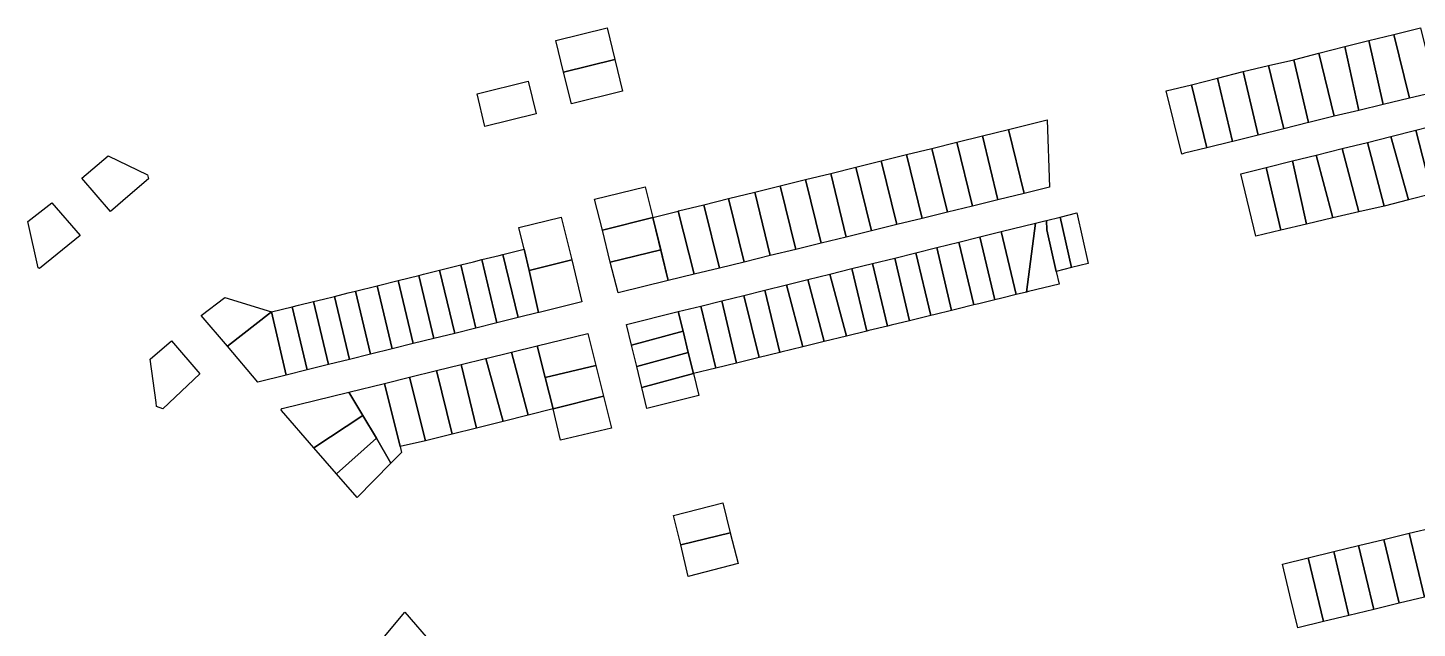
# Model space of a CAD drawing. Header units: millimetres. Extents: x 522658 to 553925, y 7796479 to 7820139.
# Drawn here: x 542633 to 543273, y 7803317 to 7803594 of the extents above; entities that cross this region are included whole.
import ezdxf

# ---------------------------------------------------------------- set-up
doc = ezdxf.new("R2010")
doc.units = ezdxf.units.MM
doc.layers.add('ZONA RESIDENCIAL 2 (ZR_2)', color=2, linetype='Continuous')

msp = doc.modelspace()

# ---------------------------------------------------------------- linework, layer by layer
at = {"layer": 'ZONA RESIDENCIAL 2 (ZR_2)'}
for points in [[(542876.56, 7803587.85), (542900.08, 7803593.64), (542903.62, 7803579.06), (542880.1, 7803573.27), (542876.56, 7803587.85)], [(543251.09, 7803587.73), (543262.62, 7803590.6), (543269.8, 7803561.16), (543257.7, 7803558.27), (543251.09, 7803587.73)], [(543262.62, 7803590.6), (543274.85, 7803593.64), (543274.92, 7803593.4), (543282.23, 7803564.12), (543269.9, 7803561.18), (543269.8, 7803561.16), (543262.62, 7803590.6)], [(543235.14, 7803552.89), (543228.02, 7803581.91), (543239.99, 7803584.97), (543246.43, 7803555.58), (543235.14, 7803552.89)], [(543246.43, 7803555.58), (543239.99, 7803584.97), (543251.09, 7803587.73), (543257.7, 7803558.27), (543246.43, 7803555.58)], [(542907.17, 7803564.47), (542883.65, 7803558.68), (542880.1, 7803573.27), (542903.62, 7803579.06), (542907.17, 7803564.47)], [(543223.32, 7803549.96), (543211.91, 7803547.13), (543204.82, 7803576.32), (543216.59, 7803578.94), (543223.32, 7803549.96)], [(543223.32, 7803549.96), (543216.59, 7803578.94), (543216.95, 7803579.01), (543228.02, 7803581.91), (543235.14, 7803552.89), (543223.49, 7803550), (543223.32, 7803549.96)], [(543181.38, 7803570.43), (543193.19, 7803573.46), (543200.16, 7803544.22), (543188.5, 7803541.33), (543188.39, 7803541.3), (543188.22, 7803541.26), (543181.38, 7803570.43)], [(543200.16, 7803544.22), (543193.19, 7803573.46), (543204.82, 7803576.32), (543211.91, 7803547.13), (543200.16, 7803544.22)], [(542843.8, 7803548.23), (542840.25, 7803563.2), (542863.76, 7803569.02), (542867.36, 7803554.06), (542843.8, 7803548.23)], [(543164.94, 7803535.49), (543157.79, 7803564.56), (543169.41, 7803567.36), (543176.4, 7803538.34), (543166.18, 7803535.81), (543165.33, 7803535.59), (543164.94, 7803535.49)], [(543169.41, 7803567.36), (543181.38, 7803570.43), (543188.22, 7803541.26), (543176.4, 7803538.34), (543169.41, 7803567.36)], [(543092.23, 7803517.31), (543080.23, 7803514.37), (543073.03, 7803543.84), (543085.03, 7803546.8), (543092.23, 7803517.31)], [(543092.23, 7803517.31), (543085.03, 7803546.8), (543102.88, 7803551.2), (543104, 7803520.19), (543092.23, 7803517.31)], [(543280.28, 7803517.2), (543269.42, 7803514.4), (543261.3, 7803543.58), (543272.76, 7803546.47), (543280.28, 7803517.2)], [(543291.92, 7803520.2), (543280.28, 7803517.2), (543272.76, 7803546.47), (543284.69, 7803549.48), (543291.92, 7803520.2)], [(543068.49, 7803511.49), (543057, 7803508.68), (543049.8, 7803538.11), (543061.29, 7803540.94), (543068.49, 7803511.49)], [(543080.23, 7803514.37), (543068.49, 7803511.49), (543061.29, 7803540.94), (543073.03, 7803543.84), (543080.23, 7803514.37)], [(543258.2, 7803511.51), (543246.48, 7803508.8), (543238.78, 7803537.96), (543250.45, 7803540.85), (543258.2, 7803511.51)], [(543269.42, 7803514.4), (543258.2, 7803511.51), (543250.45, 7803540.85), (543261.3, 7803543.58), (543269.42, 7803514.4)], [(542680.29, 7803516.8), (542671.26, 7803509.07), (542658.09, 7803524.35), (542670.22, 7803534.72), (542688.29, 7803525.92), (542688.75, 7803524.04), (542680.29, 7803516.8)], [(543045.3, 7803505.82), (543033.58, 7803502.95), (543026.39, 7803532.33), (543038.1, 7803535.22), (543045.3, 7803505.82)], [(543057, 7803508.68), (543045.3, 7803505.82), (543038.1, 7803535.22), (543049.8, 7803538.11), (543057, 7803508.68)], [(543234.57, 7803506.04), (543222.33, 7803503.21), (543215.94, 7803532.3), (543226.86, 7803535.01), (543234.57, 7803506.04)], [(543246.48, 7803508.8), (543234.57, 7803506.04), (543226.86, 7803535.01), (543238.78, 7803537.96), (543246.48, 7803508.8)], [(543010.34, 7803497.26), (542998.72, 7803494.41), (542991.54, 7803523.72), (543003.15, 7803526.59), (543010.34, 7803497.26)], [(543021.96, 7803500.1), (543010.34, 7803497.26), (543003.15, 7803526.59), (543014.77, 7803529.46), (543021.96, 7803500.1)], [(543033.58, 7803502.95), (543021.96, 7803500.1), (543014.77, 7803529.46), (543026.39, 7803532.33), (543033.58, 7803502.95)], [(543210.51, 7803500.47), (543199.1, 7803497.65), (543192.19, 7803526.41), (543203.17, 7803529.13), (543203.74, 7803529.27), (543210.51, 7803500.47)], [(543210.51, 7803500.47), (543203.74, 7803529.27), (543215.94, 7803532.3), (543222.33, 7803503.21), (543210.51, 7803500.47)], [(542894.29, 7803514.73), (542917.68, 7803520.44), (542921.16, 7803506.25), (542897.92, 7803500.34), (542894.29, 7803514.73)], [(542987.09, 7803491.56), (542975.3, 7803488.67), (542968.13, 7803517.94), (542979.91, 7803520.85), (542987.09, 7803491.56)], [(542998.72, 7803494.41), (542987.09, 7803491.56), (542979.91, 7803520.85), (542991.54, 7803523.72), (542998.72, 7803494.41)], [(542963.24, 7803485.72), (542951.93, 7803482.95), (542944.67, 7803512.15), (542955.98, 7803514.94), (542963.24, 7803485.72)], [(542975.3, 7803488.67), (542963.24, 7803485.72), (542955.98, 7803514.94), (542968.13, 7803517.94), (542975.3, 7803488.67)], [(542657.37, 7803498.02), (542638.51, 7803482.79), (542637.95, 7803483.02), (542633.18, 7803504.47), (542644.32, 7803513.07), (542657.37, 7803498.02)], [(542928.29, 7803477.16), (542921.16, 7803506.25), (542932.89, 7803509.24), (542940.31, 7803480.1), (542928.29, 7803477.16)], [(542951.93, 7803482.95), (542940.31, 7803480.1), (542932.89, 7803509.24), (542933.01, 7803509.27), (542944.67, 7803512.15), (542951.93, 7803482.95)], [(543121.82, 7803485.03), (543114.16, 7803483.16), (543108.89, 7803506.46), (543116.55, 7803508.36), (543121.82, 7803485.03)], [(542883.8, 7803486.76), (542864.15, 7803481.89), (542861.83, 7803491.66), (542859.46, 7803501.62), (542879, 7803506.46), (542881.42, 7803496.53), (542883.8, 7803486.76)], [(542924.81, 7803491.36), (542901.6, 7803485.74), (542897.92, 7803500.34), (542921.16, 7803506.25), (542924.81, 7803491.36)], [(543093.38, 7803471.88), (543088.58, 7803470.71), (543081.71, 7803499.73), (543097.51, 7803503.64), (543093.38, 7803471.88)], [(543094.26, 7803472.09), (543093.38, 7803471.88), (543097.51, 7803503.64), (543101.75, 7803504.69), (543102.55, 7803504.89), (543102.69, 7803500.52), (543107.03, 7803481.41), (543108.36, 7803475.54), (543094.26, 7803472.09)], [(543102.69, 7803500.52), (543102.55, 7803504.89), (543108.89, 7803506.46), (543114.16, 7803483.16), (543107.03, 7803481.41), (543102.69, 7803500.52)], [(543069.1, 7803465.95), (543061.22, 7803464.02), (543058.87, 7803463.45), (543052.01, 7803492.38), (543062.23, 7803494.91), (543069.1, 7803465.95)], [(543078.77, 7803468.31), (543071.46, 7803466.52), (543069.1, 7803465.95), (543062.23, 7803494.91), (543071.9, 7803497.3), (543078.77, 7803468.31)], [(543088.58, 7803470.71), (543081.93, 7803469.08), (543078.77, 7803468.31), (543071.9, 7803497.3), (543081.71, 7803499.73), (543088.58, 7803470.71)], [(542849.36, 7803457.7), (542842.42, 7803486.83), (542850.39, 7803488.82), (542852.14, 7803489.25), (542859.08, 7803460.11), (542849.36, 7803457.7)], [(542864.15, 7803481.89), (542868.56, 7803462.46), (542859.08, 7803460.11), (542852.14, 7803489.25), (542861.83, 7803491.66), (542864.15, 7803481.89)], [(542901.6, 7803485.74), (542924.81, 7803491.36), (542928.29, 7803477.16), (542905.18, 7803471.5), (542901.6, 7803485.74)], [(543049.24, 7803461.1), (543041.25, 7803459.14), (543039.48, 7803458.71), (543032.63, 7803487.59), (543042.39, 7803490), (543049.24, 7803461.1)], [(543058.87, 7803463.45), (543051.27, 7803461.59), (543049.24, 7803461.1), (543042.39, 7803490), (543052.01, 7803492.38), (543058.87, 7803463.45)], [(542820.28, 7803450.5), (542813.34, 7803479.6), (542815.53, 7803480.15), (542822.96, 7803481.99), (542829.9, 7803452.88), (542820.28, 7803450.5)], [(542829.9, 7803452.88), (542822.96, 7803481.99), (542827.18, 7803483.05), (542832.7, 7803484.41), (542839.64, 7803455.29), (542829.9, 7803452.88)], [(542839.64, 7803455.29), (542832.7, 7803484.41), (542838.6, 7803485.89), (542842.42, 7803486.83), (542849.36, 7803457.7), (542839.64, 7803455.29)], [(542868.56, 7803462.46), (542864.15, 7803481.89), (542883.8, 7803486.76), (542888.51, 7803467.4), (542868.77, 7803462.51), (542868.56, 7803462.46)], [(543019.73, 7803453.88), (543010.37, 7803451.59), (543002.81, 7803480.2), (543012.89, 7803482.7), (543019.73, 7803453.88)], [(543029.31, 7803456.22), (543020.78, 7803454.14), (543019.73, 7803453.88), (543012.89, 7803482.7), (543022.47, 7803485.07), (543029.31, 7803456.22)], [(543039.48, 7803458.71), (543030.94, 7803456.62), (543029.31, 7803456.22), (543022.47, 7803485.07), (543032.63, 7803487.59), (543039.48, 7803458.71)], [(542801.04, 7803445.74), (542794.14, 7803474.83), (542803.92, 7803477.26), (542810.83, 7803448.16), (542801.04, 7803445.74)], [(542810.83, 7803448.16), (542803.92, 7803477.26), (542813.34, 7803479.6), (542820.28, 7803450.5), (542810.83, 7803448.16)], [(542979.66, 7803444.07), (542972.82, 7803472.77), (542982.75, 7803475.23), (542990.24, 7803446.66), (542980.18, 7803444.2), (542979.66, 7803444.07)], [(543000.12, 7803449.08), (542990.24, 7803446.66), (542982.75, 7803475.23), (542992.56, 7803477.66), (543000.12, 7803449.08)], [(543010.37, 7803451.59), (543000.12, 7803449.08), (542992.56, 7803477.66), (543002.81, 7803480.2), (543010.37, 7803451.59)], [(542745.44, 7803462.72), (542725.14, 7803446.93), (542713.1, 7803461.05), (542723.92, 7803469.47), (542745.44, 7803462.72)], [(542771.78, 7803438.49), (542764.89, 7803467.55), (542769.43, 7803468.68), (542774.46, 7803469.93), (542781.35, 7803440.86), (542771.78, 7803438.49)], [(542781.35, 7803440.86), (542774.46, 7803469.93), (542780.88, 7803471.53), (542784.15, 7803472.34), (542791.04, 7803443.26), (542781.35, 7803440.86)], [(542791.04, 7803443.26), (542784.15, 7803472.34), (542794.14, 7803474.83), (542801.04, 7803445.74), (542791.04, 7803443.26)], [(542970.2, 7803441.76), (542959.79, 7803439.22), (542953.04, 7803467.87), (542963.1, 7803470.36), (542970.2, 7803441.76)], [(542979.66, 7803444.07), (542970.2, 7803441.76), (542963.1, 7803470.36), (542972.82, 7803472.77), (542979.66, 7803444.07)], [(542725.14, 7803446.93), (542745.44, 7803462.72), (542752.17, 7803433.63), (542739.22, 7803430.42), (542725.14, 7803446.93)], [(542761.84, 7803436.03), (542752.17, 7803433.63), (542745.44, 7803462.72), (542754.95, 7803465.08), (542761.84, 7803436.03)], [(542761.84, 7803436.03), (542754.95, 7803465.08), (542757.91, 7803465.82), (542764.89, 7803467.55), (542771.78, 7803438.49), (542761.84, 7803436.03)], [(542935.12, 7803453.82), (542911.43, 7803447.42), (542909.12, 7803456.99), (542932.9, 7803462.88), (542935.12, 7803453.82)], [(542950.26, 7803436.89), (542939.89, 7803434.35), (542937.53, 7803443.99), (542935.12, 7803453.82), (542932.9, 7803462.88), (542943.26, 7803465.45), (542950.26, 7803436.89)], [(542959.79, 7803439.22), (542950.26, 7803436.89), (542943.26, 7803465.45), (542953.04, 7803467.87), (542959.79, 7803439.22)], [(542894.93, 7803438), (542871.62, 7803432.59), (542867.95, 7803447.08), (542891.19, 7803452.77), (542894.93, 7803438)], [(542937.53, 7803443.99), (542913.8, 7803437.58), (542911.43, 7803447.42), (542935.12, 7803453.82), (542937.53, 7803443.99)], [(542712.43, 7803434.25), (542695.36, 7803418.08), (542692.54, 7803419.22), (542692.29, 7803420.95), (542689.51, 7803440.96), (542699.35, 7803449.42), (542712.43, 7803434.25)], [(542863.68, 7803415.16), (542852.23, 7803412.29), (542844.3, 7803441.3), (542856.05, 7803444.17), (542863.68, 7803415.16)], [(542863.68, 7803415.16), (542856.05, 7803444.17), (542867.95, 7803447.08), (542871.62, 7803432.59), (542875.3, 7803418.08), (542863.68, 7803415.16)], [(542939.89, 7803434.35), (542916.12, 7803427.93), (542913.8, 7803437.58), (542937.53, 7803443.99), (542939.89, 7803434.35)], [(542828.79, 7803406.41), (542821.44, 7803435.7), (542832.91, 7803438.51), (542840, 7803409.22), (542828.79, 7803406.41)], [(542840, 7803409.22), (542832.91, 7803438.51), (542844.14, 7803441.26), (542844.3, 7803441.3), (542852.23, 7803412.29), (542840, 7803409.22)], [(542871.62, 7803432.59), (542894.93, 7803438), (542898.5, 7803423.89), (542875.3, 7803418.07), (542871.62, 7803432.59)], [(542804.73, 7803400.78), (542797.52, 7803429.84), (542809.14, 7803432.69), (542816.51, 7803403.33), (542804.73, 7803400.78)], [(542816.51, 7803403.33), (542809.14, 7803432.69), (542821.44, 7803435.7), (542828.79, 7803406.41), (542816.51, 7803403.33)], [(542916.12, 7803427.93), (542939.89, 7803434.35), (542942.36, 7803424.26), (542918.46, 7803418.22), (542916.12, 7803427.93)], [(542787.53, 7803414.99), (542764.97, 7803400.17), (542750.01, 7803417.36), (542749.97, 7803417.47), (542749.95, 7803417.59), (542749.95, 7803417.72), (542749.97, 7803417.84), (542750.01, 7803417.95), (542750.06, 7803418.06), (542750.14, 7803418.15), (542750.23, 7803418.23), (542750.33, 7803418.3), (542781.11, 7803425.83), (542787.53, 7803414.99)], [(542804.73, 7803400.78), (542805.35, 7803398.03), (542800.5, 7803393.1), (542793.89, 7803404.6), (542787.53, 7803414.99), (542781.11, 7803425.83), (542797.52, 7803429.84), (542804.73, 7803400.78)], [(542902.21, 7803409.21), (542878.66, 7803403.69), (542875.3, 7803418.07), (542898.5, 7803423.89), (542902.21, 7803409.21)], [(542793.89, 7803404.6), (542775.37, 7803388.23), (542764.97, 7803400.17), (542787.53, 7803414.99), (542793.89, 7803404.6)], [(542800.5, 7803393.1), (542784.91, 7803377.27), (542775.37, 7803388.23), (542793.89, 7803404.6), (542800.5, 7803393.1)], [(542930.76, 7803368.94), (542953.42, 7803374.77), (542956.89, 7803361.01), (542934.02, 7803355.47), (542930.76, 7803368.94)], [(542960.47, 7803346.81), (542937.53, 7803340.94), (542934.02, 7803355.47), (542956.89, 7803361.01), (542960.47, 7803346.81)], [(543265.04, 7803328.58), (543258.03, 7803357.93), (543269.72, 7803360.77), (543276.73, 7803331.42), (543265.04, 7803328.58)], [(543276.73, 7803331.42), (543269.72, 7803360.77), (543281.56, 7803363.65), (543288.57, 7803334.3), (543276.73, 7803331.42)], [(543241.94, 7803322.96), (543234.93, 7803352.31), (543246.36, 7803355.09), (543253.37, 7803325.74), (543241.94, 7803322.96)], [(543253.37, 7803325.74), (543246.36, 7803355.09), (543258.03, 7803357.93), (543265.04, 7803328.58), (543253.37, 7803325.74)], [(543218.34, 7803317.23), (543214.75, 7803332.24), (543211.32, 7803346.58), (543223.16, 7803349.45), (543230.17, 7803320.1), (543218.34, 7803317.23)], [(543230.17, 7803320.1), (543223.16, 7803349.45), (543234.93, 7803352.31), (543241.94, 7803322.96), (543230.17, 7803320.1)], [(542804.69, 7803299.48), (542791.4, 7803305.89), (542806.91, 7803324.49), (542819.74, 7803309.7), (542804.69, 7803299.48)]]:
    msp.add_lwpolyline(points, close=True, dxfattribs=at)

doc.saveas('drawing.dxf')
